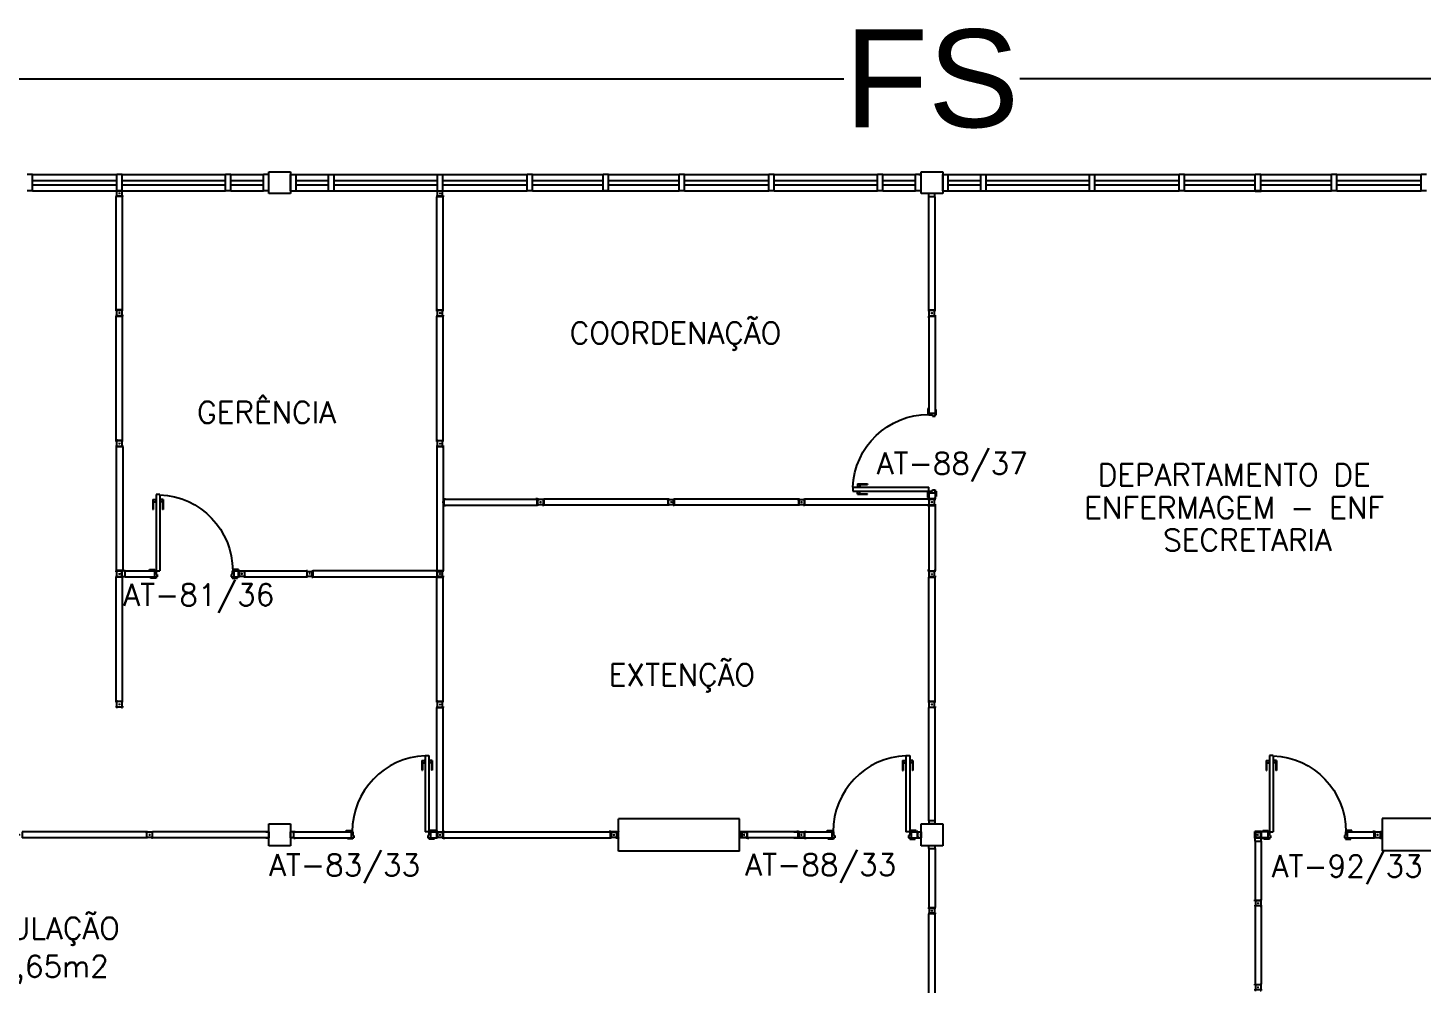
# Model space of a CAD drawing. Header units: millimetres. Extents: x 2069 to 2250, y 1124 to 1284.
# Drawn here: x 2149 to 2161.82, y 1159.61 to 1168.41 of the extents above; entities that cross this region are included whole.
import ezdxf

# ---------------------------------------------------------------- set-up
doc = ezdxf.new("R2010")
doc.units = ezdxf.units.MM
for name, color, linetype in [('ALV', 2, 'Continuous'), ('DIV', 2, 'Continuous'), ('DIV2', 2, 'Continuous'), ('DIVC', 2, 'Continuous'), ('ENDEREÇO', 2, 'Continuous'), ('JANELA', 1, 'Continuous'), ('MACANETA', 1, 'Continuous'), ('PILARES', 3, 'Continuous'), ('PORTA', 2, 'Continuous'), ('TEXTO', 2, 'Continuous'), ('ÁREA', 2, 'Continuous')]:
    doc.layers.add(name, color=color, linetype=linetype)
doc.styles.get("Standard").update_dxf_attribs({"font": 'arial.ttf'})
doc.styles.add('UNB-100', font='simplex.shx', dxfattribs={"height": 0.2})
doc.styles.add('UNB1-100', font='simplex.shx', dxfattribs={"height": 0.2})
doc.dimstyles.get("Standard").update_dxf_attribs({"dimtxt": 0.18, "dimasz": 0.18, "dimexe": 0.18, "dimexo": 0.0625, "dimgap": 0.09, "dimtad": 0, "dimtih": 1, "dimtoh": 1, "dimdec": 4, "dimzin": 0, "dimdsep": 46, "dimtxsty": 'Standard', "dimcen": 0.09, "dimadec": 0, "dimazin": 0, "dimtfac": 1, "dimtdec": 4, "dimtofl": 0, "dimtmove": 0, "dimatfit": 3, "dimfxl": 1, "dimtolj": 1, "dimtzin": 0, "dimarcsym": 0})

# ---------------------------------------------------------------- blocks, each defined once
blk = doc.blocks.new('DOOR70')
at = {"layer": 'MACANETA', "color": 1}
for p, q in [((-0.015, -0.565), (-0.01, -0.565)), ((-0.015, -0.655), (-0.015, -0.565)), ((-0.01, -0.655), (-0.01, -0.565)), ((-0.01, -0.635), (0.012, -0.635)), ((0.012, -0.663), (0.012, -0.628)), ((0.012, -0.628), (0.015, -0.628)), ((0.053, -0.628), (0.05, -0.628)), ((0.053, -0.663), (0.053, -0.628)), ((0.075, -0.635), (0.053, -0.635)), ((0.08, -0.565), (0.075, -0.565)), ((0.075, -0.655), (0.075, -0.565)), ((0.08, -0.655), (0.08, -0.565)), ((-0.015, -0.655), (0.012, -0.655)), ((0.012, -0.663), (0.015, -0.663)), ((0.053, -0.663), (0.05, -0.663)), ((0.08, -0.655), (0.053, -0.655))]:
    blk.add_line(p, q, dxfattribs=at)
at = {"layer": 'PORTA'}
for p, q in [((0.015, -0.7), (0.015, 0)), ((0.015, 0), (0.05, 0)), ((0.05, -0.7), (0.05, 0)), ((0.05, -0.7), (0.015, -0.7))]:
    blk.add_line(p, q, dxfattribs=at)
at = {"layer": 'PORTA', "color": 1}
blk.add_arc((0.02, 0), 0.7, 272.4563, 0, dxfattribs=at)
blk = doc.blocks.new('DIV12')
for p, q in [((-0.0051, 0), (0.0051, 0)), ((0, -0.0051), (0, 0.0051)), ((0.0285, 0.0285), (1.1715, 0.0285)), ((0.0285, -0.0285), (0.0285, 0.0285)), ((1.1715, -0.0285), (1.1715, 0.0285)), ((1.1949, 0), (1.2051, 0)), ((1.2, -0.0051), (1.2, 0.0051)), ((0.0285, -0.0285), (1.1715, -0.0285))]:
    blk.add_line(p, q)
blk = doc.blocks.new('MTT')
for p, q in [((-0.029, 0.018), (-0.029, 0.029)), ((-0.019, 0.029), (-0.029, 0.029)), ((-0.024, 0.018), (-0.029, 0.018)), ((-0.024, 0.018), (-0.024, -0.019)), ((-0.019, 0.024), (-0.019, 0.029)), ((-0.019, 0.024), (0.018, 0.024)), ((-0.005, 0), (0.005, 0)), ((0, -0.005), (0, 0.005)), ((0.018, 0.024), (0.018, 0.029)), ((0.018, 0.029), (0.029, 0.029)), ((0.024, 0.018), (0.029, 0.018)), ((0.024, 0.018), (0.024, -0.019)), ((0.029, 0.018), (0.029, 0.029)), ((-0.029, -0.019), (-0.024, -0.019)), ((-0.029, -0.019), (-0.029, -0.029)), ((-0.019, -0.029), (-0.029, -0.029)), ((0.018, -0.024), (-0.019, -0.024)), ((-0.019, -0.024), (-0.019, -0.029)), ((0.018, -0.024), (0.018, -0.029)), ((0.018, -0.029), (0.029, -0.029)), ((0.029, -0.019), (0.024, -0.019)), ((0.029, -0.019), (0.029, -0.029))]:
    blk.add_line(p, q)
blk = doc.blocks.new('IMTT')
for p, q in [((-0.005, 0), (0.005, 0)), ((0.029, 0.029), (0, 0.029)), ((0, -0.028), (0, 0.029)), ((0.029, -0.028), (0, -0.028))]:
    blk.add_line(p, q)
blk = doc.blocks.new('DIV6')
for p, q in [((0.0051, 0), (-0.0051, 0)), ((0, 0.0051), (0, -0.0051)), ((0.5715, 0.0285), (0.0285, 0.0285)), ((0.0285, 0.0285), (0.0285, -0.0285)), ((0.5715, 0.0285), (0.5715, -0.0285)), ((0.5949, 0), (0.6051, 0)), ((0.6, 0.0051), (0.6, -0.0051)), ((0.5715, -0.0285), (0.0285, -0.0285))]:
    blk.add_line(p, q)
blk = doc.blocks.new('DIV11')
for p, q in [((-0.0051, 0), (0.0051, 0)), ((0, -0.0051), (0, 0.0051)), ((0.0285, 0.0285), (1.0715, 0.0285)), ((0.0285, -0.0285), (0.0285, 0.0285)), ((1.0715, -0.0285), (1.0715, 0.0285)), ((1.0949, 0), (1.1051, 0)), ((1.1, -0.0051), (1.1, 0.0051)), ((0.0285, -0.0285), (1.0715, -0.0285))]:
    blk.add_line(p, q)
blk = doc.blocks.new('DIV')
for p, q in [((-0.005, 0), (0.005, 0)), ((0, -0.005), (0, 0.005)), ((0.03, 0.03), (1.17, 0.03)), ((0.03, 0.03), (0.03, -0.03)), ((1.17, 0.03), (1.17, -0.03)), ((1.205, 0), (1.195, 0)), ((1.195, 0), (1.205, 0)), ((1.2, -0.005), (1.2, 0.005)), ((0.03, -0.03), (1.17, -0.03))]:
    blk.add_line(p, q)
blk = doc.blocks.new('*D57')
at = {"layer": 'ALV', "color": 0, "lineweight": -2, "transparency": 16777216}
for p, q in [((2139.213, 1167.144), (2139.213, 1168.116)), ((2175.413, 1167.144), (2175.413, 1168.116)), ((2139.393, 1167.936), (2156.504, 1167.936)), ((2175.233, 1167.936), (2158.122, 1167.936))]:
    blk.add_line(p, q, dxfattribs=at)
at = {"layer": 'ALV', "color": 0, "transparency": 16777216}
for points in [[(2139.393, 1167.966), (2139.393, 1167.906), (2139.213, 1167.936)], [(2175.233, 1167.966), (2175.233, 1167.906), (2175.413, 1167.936)]]:
    blk.add_solid(points, dxfattribs=at)
at = {"layer": 'DEFPOINTS', "color": 0, "transparency": 16777216}
for p in [(2175.413, 1167.936), (2139.213, 1167.081), (2175.413, 1167.081)]:
    blk.add_point(p, dxfattribs=at)
at = {"layer": 'ALV', "color": 0, "transparency": 16777216, "insert": (2157.313, 1167.936), "char_height": 0.2, "attachment_point": 5}
blk.add_mtext('\\A1;{\\H4.5x;FS}', dxfattribs=at)
blk = doc.blocks.new('GCH12')
for p, q in [((0.043, 0.148), (1.157, 0.148)), ((0.043, -0.149), (0.043, 0.148)), ((1.157, -0.149), (1.157, 0.148)), ((-0.005, 0), (0.005, 0)), ((0, -0.005), (0, 0.005)), ((0.028, -0.029), (0.028, 0.028)), ((0.028, 0.028), (0.043, 0.028)), ((0.043, 0.03), (0.043, 0.028)), ((1.157, 0.03), (1.157, 0.028)), ((1.171, 0.028), (1.157, 0.028)), ((1.171, -0.029), (1.171, 0.028)), ((1.205, 0), (1.195, 0)), ((1.2, -0.005), (1.2, 0.005)), ((0.028, -0.029), (0.043, -0.029)), ((0.043, -0.029), (0.043, -0.031)), ((1.157, -0.029), (1.157, -0.031)), ((1.171, -0.029), (1.157, -0.029)), ((0.043, -0.149), (1.157, -0.149))]:
    blk.add_line(p, q)

msp = doc.modelspace()

# ---------------------------------------------------------------- linework, layer by layer
at = {"layer": 'DIV2'}
for p, q in [((2157.28275, 1165.75259), (2157.28275, 1165.73821)), ((2157.29475, 1165.75259), (2157.28275, 1165.75259)), ((2157.28275, 1165.73821), (2157.28475, 1165.73821)), ((2157.28475, 1165.75059), (2157.28475, 1164.85959)), ((2157.34175, 1165.75059), (2157.28475, 1165.75059)), ((2157.29475, 1165.75759), (2157.29475, 1165.75259)), ((2157.29475, 1165.75759), (2157.29675, 1165.75759)), ((2157.29675, 1165.75759), (2157.29675, 1165.75259)), ((2157.32975, 1165.75259), (2157.29675, 1165.75259)), ((2157.31835, 1165.78109), (2157.30815, 1165.78109)), ((2157.31325, 1165.78619), (2157.31325, 1165.77599)), ((2157.32975, 1165.75759), (2157.32975, 1165.75259)), ((2157.32975, 1165.75759), (2157.33175, 1165.75759)), ((2157.33175, 1165.75759), (2157.33175, 1165.75259)), ((2157.34375, 1165.75259), (2157.33175, 1165.75259)), ((2157.34175, 1165.75059), (2157.34175, 1164.85959)), ((2157.34175, 1165.73821), (2157.34375, 1165.73821)), ((2157.34375, 1165.75259), (2157.34375, 1165.73821)), ((2157.27475, 1164.90459), (2157.27475, 1164.85459)), ((2157.28475, 1164.90459), (2157.27475, 1164.90459)), ((2157.27475, 1164.85459), (2157.28475, 1164.85459)), ((2157.28475, 1164.85959), (2157.28475, 1164.85459)), ((2157.28475, 1164.85959), (2157.34175, 1164.85959)), ((2157.28475, 1164.85459), (2157.28475, 1164.84459)), ((2157.28475, 1164.84459), (2157.31975, 1164.84459)), ((2157.31975, 1164.84459), (2157.31975, 1164.83459)), ((2157.31975, 1164.83459), (2157.34175, 1164.83459)), ((2157.35175, 1164.89459), (2157.34175, 1164.89459)), ((2157.34175, 1164.85959), (2157.34175, 1164.84459)), ((2157.34175, 1164.84459), (2157.35175, 1164.84459)), ((2157.34175, 1164.83459), (2157.34175, 1164.84459)), ((2157.35175, 1164.84459), (2157.35175, 1164.89459)), ((2152.81819, 1164.06059), (2152.82319, 1164.06059)), ((2152.81819, 1164.06059), (2152.81819, 1164.05859)), ((2152.81819, 1164.05859), (2152.82319, 1164.05859)), ((2152.81825, 1164.03699), (2152.81825, 1164.04719)), ((2152.82319, 1164.07259), (2152.83757, 1164.07259)), ((2152.82319, 1164.06059), (2152.82319, 1164.07259)), ((2152.82319, 1164.02559), (2152.82319, 1164.05859)), ((2152.82519, 1164.01359), (2152.82519, 1164.07059)), ((2152.82519, 1164.07059), (2153.68275, 1164.07059)), ((2152.83757, 1164.07259), (2152.83757, 1164.07059)), ((2153.67037, 1164.07259), (2153.67037, 1164.07059)), ((2153.68475, 1164.07259), (2153.67037, 1164.07259)), ((2153.68275, 1164.01359), (2153.68275, 1164.07059)), ((2153.68475, 1164.06059), (2153.68475, 1164.07259)), ((2153.68975, 1164.06059), (2153.68475, 1164.06059)), ((2153.68975, 1164.05859), (2153.68475, 1164.05859)), ((2153.68475, 1164.02559), (2153.68475, 1164.05859)), ((2153.68975, 1164.06059), (2153.68975, 1164.05859)), ((2153.71325, 1164.03699), (2153.71325, 1164.04719)), ((2157.27475, 1164.13459), (2157.28475, 1164.13459)), ((2157.27475, 1164.08459), (2157.27475, 1164.13459)), ((2157.28475, 1164.08459), (2157.27475, 1164.08459)), ((2157.28275, 1164.08497), (2157.28475, 1164.08497)), ((2157.28275, 1164.07059), (2157.28275, 1164.08497)), ((2157.29475, 1164.07059), (2157.28275, 1164.07059)), ((2157.28475, 1164.14459), (2157.31975, 1164.14459)), ((2157.28475, 1164.13459), (2157.28475, 1164.14459)), ((2157.28475, 1164.12959), (2157.28475, 1164.13459)), ((2157.28475, 1164.12959), (2157.28475, 1164.07259)), ((2157.28475, 1164.12959), (2157.34175, 1164.12959)), ((2157.34175, 1164.07259), (2157.28475, 1164.07259)), ((2157.29475, 1164.06559), (2157.29475, 1164.07059)), ((2157.29475, 1164.06559), (2157.29675, 1164.06559)), ((2157.29675, 1164.06559), (2157.29675, 1164.07059)), ((2157.32975, 1164.07059), (2157.29675, 1164.07059)), ((2157.31325, 1164.03717), (2157.31325, 1164.04737)), ((2157.31325, 1164.04719), (2157.31325, 1164.03699)), ((2157.31975, 1164.15459), (2157.34175, 1164.15459)), ((2157.31975, 1164.14459), (2157.31975, 1164.15459)), ((2157.32975, 1164.06559), (2157.32975, 1164.07059)), ((2157.32975, 1164.06559), (2157.33175, 1164.06559)), ((2157.33175, 1164.06559), (2157.33175, 1164.07059)), ((2157.34375, 1164.07059), (2157.33175, 1164.07059)), ((2157.34175, 1164.15459), (2157.34175, 1164.14459)), ((2157.34175, 1164.12959), (2157.34175, 1164.14459)), ((2157.34175, 1164.14459), (2157.35175, 1164.14459)), ((2157.34175, 1164.12959), (2157.34175, 1164.07259)), ((2157.35175, 1164.09459), (2157.34175, 1164.09459)), ((2157.34175, 1164.08497), (2157.34375, 1164.08497)), ((2157.34375, 1164.07059), (2157.34375, 1164.08497)), ((2157.35175, 1164.14459), (2157.35175, 1164.09459)), ((2152.81315, 1164.04209), (2152.82335, 1164.04209)), ((2152.81819, 1164.02559), (2152.82319, 1164.02559)), ((2152.81819, 1164.02559), (2152.81819, 1164.02359)), ((2152.81819, 1164.02359), (2152.82319, 1164.02359)), ((2152.82319, 1164.01159), (2152.82319, 1164.02359)), ((2152.82319, 1164.01159), (2152.83757, 1164.01159)), ((2152.82519, 1164.01359), (2153.68275, 1164.01359)), ((2152.83757, 1164.01359), (2152.83757, 1164.01159)), ((2153.67037, 1164.01359), (2153.67037, 1164.01159)), ((2153.68475, 1164.01159), (2153.67037, 1164.01159)), ((2153.68975, 1164.02559), (2153.68475, 1164.02559)), ((2153.68975, 1164.02359), (2153.68475, 1164.02359)), ((2153.68475, 1164.01159), (2153.68475, 1164.02359)), ((2153.68975, 1164.02559), (2153.68975, 1164.02359)), ((2153.70815, 1164.04209), (2153.71835, 1164.04209)), ((2157.28275, 1164.01377), (2157.28275, 1163.99939)), ((2157.28275, 1164.01377), (2157.29475, 1164.01377)), ((2157.28475, 1163.99939), (2157.28275, 1163.99939)), ((2157.28475, 1164.01177), (2157.28475, 1163.41177)), ((2157.28475, 1164.01177), (2157.34175, 1164.01177)), ((2157.29475, 1164.01877), (2157.29475, 1164.01377)), ((2157.29675, 1164.01877), (2157.29475, 1164.01877)), ((2157.29675, 1164.01877), (2157.29675, 1164.01377)), ((2157.29675, 1164.01377), (2157.32975, 1164.01377)), ((2157.30815, 1164.04227), (2157.31835, 1164.04227)), ((2157.31835, 1164.04209), (2157.30815, 1164.04209)), ((2157.32975, 1164.01877), (2157.32975, 1164.01377)), ((2157.33175, 1164.01877), (2157.32975, 1164.01877)), ((2157.33175, 1164.01877), (2157.33175, 1164.01377)), ((2157.33175, 1164.01377), (2157.34375, 1164.01377)), ((2157.34175, 1164.01177), (2157.34175, 1163.41177)), ((2157.34375, 1163.99939), (2157.34175, 1163.99939)), ((2157.34375, 1164.01377), (2157.34375, 1163.99939)), ((2149.89232, 1163.41127), (2150.16032, 1163.41127)), ((2149.89232, 1163.35427), (2149.89232, 1163.41127)), ((2150.11532, 1163.42127), (2150.16532, 1163.42127)), ((2150.11532, 1163.41127), (2150.11532, 1163.42127)), ((2150.16032, 1163.41127), (2150.16532, 1163.41127)), ((2150.16032, 1163.41127), (2150.16032, 1163.35427)), ((2150.16532, 1163.42127), (2150.16532, 1163.41127)), ((2150.16532, 1163.41127), (2150.17532, 1163.41127)), ((2150.17532, 1163.41127), (2150.17532, 1163.37627)), ((2150.87532, 1163.41127), (2150.87532, 1163.37627)), ((2150.88532, 1163.41127), (2150.87532, 1163.41127)), ((2150.88532, 1163.42127), (2150.88532, 1163.41127)), ((2150.93532, 1163.42127), (2150.88532, 1163.42127)), ((2150.89032, 1163.41127), (2150.88532, 1163.41127)), ((2150.89032, 1163.41127), (2150.93532, 1163.41127)), ((2150.89032, 1163.41127), (2150.89032, 1163.35427)), ((2150.93532, 1163.41127), (2150.93532, 1163.42127)), ((2150.93532, 1163.35427), (2150.93532, 1163.41127)), ((2150.99232, 1163.41127), (2151.55975, 1163.41127)), ((2157.28475, 1163.42415), (2157.28275, 1163.42415)), ((2157.28275, 1163.40977), (2157.28275, 1163.42415)), ((2157.28275, 1163.40977), (2157.29475, 1163.40977)), ((2157.28475, 1163.41177), (2157.34175, 1163.41177)), ((2157.29475, 1163.40477), (2157.29475, 1163.40977)), ((2157.29675, 1163.40477), (2157.29475, 1163.40477)), ((2157.29675, 1163.40977), (2157.32975, 1163.40977)), ((2157.29675, 1163.40477), (2157.29675, 1163.40977)), ((2157.32975, 1163.40477), (2157.32975, 1163.40977)), ((2157.33175, 1163.40477), (2157.32975, 1163.40477)), ((2157.33175, 1163.40977), (2157.34375, 1163.40977)), ((2157.33175, 1163.40477), (2157.33175, 1163.40977)), ((2157.34375, 1163.42415), (2157.34175, 1163.42415)), ((2157.34375, 1163.40977), (2157.34375, 1163.42415)), ((2149.83832, 1163.38787), (2149.83832, 1163.37767)), ((2149.85872, 1163.38277), (2149.86892, 1163.38277)), ((2149.86382, 1163.37767), (2149.86382, 1163.38787)), ((2149.89232, 1163.35427), (2150.16032, 1163.35427)), ((2150.12532, 1163.34427), (2150.12532, 1163.35427)), ((2150.17532, 1163.34427), (2150.12532, 1163.34427)), ((2150.16032, 1163.35427), (2150.17532, 1163.35427)), ((2150.17532, 1163.37627), (2150.18532, 1163.37627)), ((2150.17532, 1163.35427), (2150.17532, 1163.34427)), ((2150.18532, 1163.35427), (2150.17532, 1163.35427)), ((2150.18532, 1163.37627), (2150.18532, 1163.35427)), ((2150.86532, 1163.37627), (2150.86532, 1163.35427)), ((2150.87532, 1163.37627), (2150.86532, 1163.37627)), ((2150.86532, 1163.35427), (2150.87532, 1163.35427)), ((2150.89032, 1163.35427), (2150.87532, 1163.35427)), ((2150.87532, 1163.35427), (2150.87532, 1163.34427)), ((2150.87532, 1163.34427), (2150.92532, 1163.34427)), ((2150.89032, 1163.35427), (2150.93532, 1163.35427)), ((2150.92532, 1163.34427), (2150.92532, 1163.35427)), ((2150.95872, 1163.38277), (2150.96892, 1163.38277)), ((2150.96892, 1163.38277), (2150.95872, 1163.38277)), ((2150.96382, 1163.37767), (2150.96382, 1163.38787)), ((2150.96382, 1163.38787), (2150.96382, 1163.37767)), ((2151.55975, 1163.35301), (2150.98232, 1163.35301)), ((2152.78825, 1163.38661), (2152.78825, 1163.37641)), ((2157.30815, 1163.38127), (2157.31835, 1163.38127)), ((2157.31325, 1163.38637), (2157.31325, 1163.37617)), ((2151.21325, 1161.00977), (2150.14375, 1161.00977)), ((2151.20815, 1160.98127), (2151.21835, 1160.98127)), ((2151.21325, 1160.97617), (2151.21325, 1160.98637)), ((2151.40815, 1160.98151), (2151.41835, 1160.98151)), ((2151.41325, 1160.97641), (2151.41325, 1160.98661)), ((2151.43675, 1161.00001), (2151.44175, 1161.00001)), ((2151.43675, 1161.00001), (2151.43675, 1160.99801)), ((2151.43675, 1160.99801), (2151.44175, 1160.99801)), ((2151.43675, 1160.96501), (2151.44175, 1160.96501)), ((2151.43675, 1160.96501), (2151.43675, 1160.96301)), ((2151.44175, 1161.01201), (2151.45613, 1161.01201)), ((2151.44175, 1161.00001), (2151.44175, 1161.01201)), ((2151.44175, 1160.96501), (2151.44175, 1160.99801)), ((2151.44375, 1160.95301), (2151.44375, 1161.01001)), ((2151.44375, 1161.01001), (2151.97075, 1161.01001)), ((2151.45613, 1161.01201), (2151.45613, 1161.01001)), ((2151.92575, 1161.02001), (2151.97575, 1161.02001)), ((2151.92575, 1161.01001), (2151.92575, 1161.02001)), ((2151.97075, 1161.01001), (2151.97575, 1161.01001)), ((2151.97075, 1161.01001), (2151.97075, 1160.95301)), ((2151.97575, 1161.02001), (2151.97575, 1161.01001)), ((2151.97575, 1161.01001), (2151.98575, 1161.01001)), ((2151.98575, 1161.01001), (2151.98575, 1160.97501)), ((2151.98575, 1160.97501), (2151.99575, 1160.97501)), ((2151.99575, 1160.97501), (2151.99575, 1160.95301)), ((2152.67575, 1160.97501), (2152.67575, 1160.95301)), ((2152.68575, 1160.97501), (2152.67575, 1160.97501)), ((2152.68575, 1161.01001), (2152.68575, 1160.97501)), ((2152.69575, 1161.01001), (2152.68575, 1161.01001)), ((2152.69575, 1161.02001), (2152.69575, 1161.01001)), ((2152.74575, 1161.02001), (2152.69575, 1161.02001)), ((2152.70075, 1161.01001), (2152.69575, 1161.01001)), ((2152.70075, 1161.01001), (2152.75775, 1161.01001)), ((2152.70075, 1161.01001), (2152.70075, 1160.95301)), ((2152.74537, 1161.01201), (2152.74537, 1161.01001)), ((2152.75975, 1161.01201), (2152.74537, 1161.01201)), ((2152.74575, 1161.01001), (2152.74575, 1161.02001)), ((2152.75775, 1160.95301), (2152.75775, 1161.01001)), ((2152.75975, 1161.00001), (2152.75975, 1161.01201)), ((2152.76475, 1161.00001), (2152.75975, 1161.00001)), ((2152.76475, 1160.99801), (2152.75975, 1160.99801)), ((2152.75975, 1160.96501), (2152.75975, 1160.99801)), ((2152.76475, 1160.96501), (2152.75975, 1160.96501)), ((2152.76475, 1161.00001), (2152.76475, 1160.99801)), ((2152.76475, 1160.96501), (2152.76475, 1160.96301)), ((2152.78315, 1160.98277), (2152.79335, 1160.98277)), ((2152.78315, 1160.98127), (2152.79335, 1160.98127)), ((2152.78825, 1160.97767), (2152.78825, 1160.98787)), ((2152.78825, 1160.97617), (2152.78825, 1160.98637)), ((2152.81175, 1160.99977), (2152.81675, 1160.99977)), ((2152.81175, 1160.99977), (2152.81175, 1160.99777)), ((2152.81175, 1160.99777), (2152.81675, 1160.99777)), ((2152.81175, 1160.96477), (2152.81675, 1160.96477)), ((2152.81175, 1160.96477), (2152.81175, 1160.96277)), ((2152.81675, 1161.01177), (2152.83113, 1161.01177)), ((2152.81675, 1160.99977), (2152.81675, 1161.01177)), ((2152.81675, 1160.96477), (2152.81675, 1160.99777)), ((2152.81875, 1160.95277), (2152.81875, 1161.00977)), ((2152.81875, 1161.00977), (2153.49575, 1161.00977)), ((2152.83113, 1161.01177), (2152.83113, 1161.00977)), ((2153.49575, 1161.00977), (2154.35675, 1161.00977)), ((2154.34437, 1161.01177), (2154.34437, 1161.00977)), ((2154.35875, 1161.01177), (2154.34437, 1161.01177)), ((2154.35675, 1161.00977), (2154.36875, 1161.00977)), ((2154.35675, 1160.95277), (2154.35675, 1161.00977)), ((2154.35875, 1161.01177), (2154.41575, 1161.01177)), ((2154.35875, 1160.99977), (2154.35875, 1161.01177)), ((2154.36375, 1160.99977), (2154.35875, 1160.99977)), ((2154.36375, 1160.99777), (2154.35875, 1160.99777)), ((2154.35875, 1160.96477), (2154.35875, 1160.99777)), ((2154.36375, 1160.96477), (2154.35875, 1160.96477)), ((2154.36375, 1160.99977), (2154.36375, 1160.99777)), ((2154.36375, 1160.96477), (2154.36375, 1160.96277)), ((2154.36875, 1161.00477), (2154.36875, 1161.00977)), ((2154.37075, 1161.00477), (2154.36875, 1161.00477)), ((2154.37075, 1161.00977), (2154.40375, 1161.00977)), ((2154.37075, 1161.00477), (2154.37075, 1161.00977)), ((2154.38215, 1160.98127), (2154.39235, 1160.98127)), ((2154.38215, 1160.98127), (2154.39235, 1160.98127)), ((2154.38725, 1160.98637), (2154.38725, 1160.97617)), ((2154.38725, 1160.97617), (2154.38725, 1160.98637)), ((2154.40375, 1161.00477), (2154.40375, 1161.00977)), ((2154.40575, 1161.00477), (2154.40375, 1161.00477)), ((2154.40575, 1161.00977), (2154.41775, 1161.00977)), ((2154.40575, 1161.00477), (2154.40575, 1161.00977)), ((2156.08275, 1161.00977), (2155.55875, 1161.00977)), ((2155.59235, 1160.98127), (2155.58215, 1160.98127)), ((2155.58725, 1160.97617), (2155.58725, 1160.98637)), ((2155.61075, 1160.99977), (2155.61575, 1160.99977)), ((2155.61075, 1160.99977), (2155.61075, 1160.99777)), ((2155.61075, 1160.99777), (2155.61575, 1160.99777)), ((2155.61075, 1160.96477), (2155.61575, 1160.96477)), ((2155.61075, 1160.96477), (2155.61075, 1160.96277)), ((2155.61575, 1161.01177), (2155.63013, 1161.01177)), ((2155.61575, 1160.99977), (2155.61575, 1161.01177)), ((2155.61575, 1160.96477), (2155.61575, 1160.99777)), ((2155.61775, 1160.95277), (2155.61775, 1161.00977)), ((2155.63013, 1161.01177), (2155.63013, 1161.00977)), ((2156.04175, 1161.00977), (2156.39375, 1161.00977)), ((2156.07037, 1161.01177), (2156.07037, 1161.00977)), ((2156.08475, 1161.01177), (2156.07037, 1161.01177)), ((2156.08275, 1160.95277), (2156.08275, 1161.00977)), ((2156.08475, 1160.99977), (2156.08475, 1161.01177)), ((2156.08975, 1160.99977), (2156.08475, 1160.99977)), ((2156.08975, 1160.99777), (2156.08475, 1160.99777)), ((2156.08475, 1160.96477), (2156.08475, 1160.99777)), ((2156.08975, 1160.96477), (2156.08475, 1160.96477)), ((2156.08975, 1160.99977), (2156.08975, 1160.99777)), ((2156.08975, 1160.96477), (2156.08975, 1160.96277)), ((2156.11835, 1160.98127), (2156.10815, 1160.98127)), ((2156.10815, 1160.98127), (2156.11835, 1160.98127)), ((2156.11325, 1160.97617), (2156.11325, 1160.98637)), ((2156.11325, 1160.97617), (2156.11325, 1160.98637)), ((2156.13675, 1160.99977), (2156.14175, 1160.99977)), ((2156.13675, 1160.99977), (2156.13675, 1160.99777)), ((2156.13675, 1160.99777), (2156.14175, 1160.99777)), ((2156.13675, 1160.96477), (2156.14175, 1160.96477)), ((2156.13675, 1160.96477), (2156.13675, 1160.96277)), ((2156.14175, 1161.01177), (2156.15613, 1161.01177)), ((2156.14175, 1160.99977), (2156.14175, 1161.01177)), ((2156.14175, 1160.96477), (2156.14175, 1160.99777)), ((2156.14375, 1160.95277), (2156.14375, 1161.00977)), ((2156.15613, 1161.01177), (2156.15613, 1161.00977)), ((2156.34875, 1161.00977), (2156.34875, 1161.01977)), ((2156.34875, 1161.01977), (2156.39875, 1161.01977)), ((2156.39375, 1161.00977), (2156.39875, 1161.00977)), ((2156.39375, 1161.00977), (2156.39375, 1160.95277)), ((2156.39875, 1161.01977), (2156.39875, 1161.00977)), ((2156.39875, 1161.00977), (2156.40875, 1161.00977)), ((2156.40875, 1161.00977), (2156.40875, 1160.97477)), ((2156.40875, 1160.97477), (2156.41875, 1160.97477)), ((2156.41875, 1160.97477), (2156.41875, 1160.95277)), ((2157.09875, 1160.97477), (2157.09875, 1160.95277)), ((2157.10875, 1160.97477), (2157.09875, 1160.97477)), ((2157.10875, 1161.00977), (2157.10875, 1160.97477)), ((2157.11875, 1161.00977), (2157.10875, 1161.00977)), ((2157.11875, 1161.01977), (2157.11875, 1161.00977)), ((2157.16875, 1161.01977), (2157.11875, 1161.01977)), ((2157.12375, 1161.00977), (2157.11875, 1161.00977)), ((2157.12375, 1161.00977), (2157.18075, 1161.00977)), ((2157.12375, 1161.00977), (2157.12375, 1160.95277)), ((2157.16837, 1161.01177), (2157.16837, 1161.00977)), ((2157.18275, 1161.01177), (2157.16837, 1161.01177)), ((2157.16875, 1161.00977), (2157.16875, 1161.01977)), ((2157.18075, 1160.95277), (2157.18075, 1161.00977)), ((2157.18275, 1160.99977), (2157.18275, 1161.01177)), ((2157.18775, 1160.99977), (2157.18275, 1160.99977)), ((2157.18775, 1160.99777), (2157.18275, 1160.99777)), ((2157.18275, 1160.96477), (2157.18275, 1160.99777)), ((2157.18775, 1160.96477), (2157.18275, 1160.96477)), ((2157.18775, 1160.99977), (2157.18775, 1160.99777)), ((2157.18775, 1160.96477), (2157.18775, 1160.96277)), ((2157.20615, 1160.98127), (2157.21635, 1160.98127)), ((2157.21125, 1160.97617), (2157.21125, 1160.98637)), ((2160.28275, 1160.95277), (2160.28275, 1161.00977)), ((2160.29475, 1161.00977), (2160.28275, 1161.00977)), ((2160.28475, 1160.96477), (2160.28475, 1161.01177)), ((2160.34175, 1161.01177), (2160.28475, 1161.01177)), ((2160.28975, 1160.96477), (2160.28475, 1160.96477)), ((2160.28975, 1160.96477), (2160.28975, 1160.96277)), ((2160.29475, 1161.00477), (2160.29475, 1161.00977)), ((2160.29475, 1161.00477), (2160.29675, 1161.00477)), ((2160.29675, 1161.00477), (2160.29675, 1161.00977)), ((2160.32975, 1161.00977), (2160.29675, 1161.00977)), ((2160.31835, 1160.98127), (2160.30815, 1160.98127)), ((2160.30815, 1160.98127), (2160.31835, 1160.98127)), ((2160.31325, 1160.97617), (2160.31325, 1160.98637)), ((2160.31325, 1160.97617), (2160.31325, 1160.98637)), ((2160.32975, 1161.00477), (2160.32975, 1161.00977)), ((2160.32975, 1161.00477), (2160.33175, 1161.00477)), ((2160.33175, 1161.00477), (2160.33175, 1161.00977)), ((2160.34375, 1161.00977), (2160.33175, 1161.00977)), ((2160.33675, 1160.99977), (2160.33675, 1160.99777)), ((2160.33675, 1160.99977), (2160.34175, 1160.99977)), ((2160.33675, 1160.99777), (2160.34175, 1160.99777)), ((2160.33675, 1160.96477), (2160.33675, 1160.96277)), ((2160.33675, 1160.96477), (2160.34175, 1160.96477)), ((2160.33875, 1160.99977), (2160.34375, 1160.99977)), ((2160.33875, 1160.99977), (2160.33875, 1160.99777)), ((2160.33875, 1160.99777), (2160.34375, 1160.99777)), ((2160.33875, 1160.96477), (2160.34375, 1160.96477)), ((2160.33875, 1160.96477), (2160.33875, 1160.96277)), ((2160.34175, 1160.99977), (2160.34175, 1161.01177)), ((2160.34175, 1161.01177), (2160.35613, 1161.01177)), ((2160.34175, 1160.96477), (2160.34175, 1160.99777)), ((2160.34375, 1161.01177), (2160.35813, 1161.01177)), ((2160.34375, 1160.99977), (2160.34375, 1161.01177)), ((2160.34375, 1160.95277), (2160.34375, 1161.00977)), ((2160.34375, 1160.96477), (2160.34375, 1160.99777)), ((2160.40275, 1161.00977), (2160.34575, 1161.00977)), ((2160.34575, 1160.95277), (2160.34575, 1161.00977)), ((2160.35613, 1161.01177), (2160.35613, 1161.00977)), ((2160.35775, 1161.01977), (2160.40775, 1161.01977)), ((2160.35775, 1161.00977), (2160.35775, 1161.01977)), ((2160.35813, 1161.01177), (2160.35813, 1161.00977)), ((2160.40275, 1161.00977), (2160.40775, 1161.00977)), ((2160.40275, 1161.00977), (2160.40275, 1160.95277)), ((2160.40775, 1161.01977), (2160.40775, 1161.00977)), ((2160.40775, 1161.00977), (2160.41775, 1161.00977)), ((2160.41775, 1161.00977), (2160.41775, 1160.97477)), ((2160.41775, 1160.97477), (2160.42775, 1160.97477)), ((2160.42775, 1160.97477), (2160.42775, 1160.95277)), ((2161.10775, 1160.97477), (2161.10775, 1160.95277)), ((2161.11775, 1160.97477), (2161.10775, 1160.97477)), ((2161.11775, 1161.00977), (2161.11775, 1160.97477)), ((2161.12775, 1161.00977), (2161.11775, 1161.00977)), ((2161.12775, 1161.01977), (2161.12775, 1161.00977)), ((2161.17775, 1161.01977), (2161.12775, 1161.01977)), ((2161.13275, 1161.00977), (2161.12775, 1161.00977)), ((2161.13275, 1161.00977), (2161.13275, 1160.95277)), ((2161.13275, 1161.00977), (2161.38275, 1161.00977)), ((2161.17775, 1161.00977), (2161.17775, 1161.01977)), ((2161.38475, 1161.01177), (2161.37037, 1161.01177)), ((2161.37037, 1161.01177), (2161.37037, 1161.00977)), ((2161.38275, 1160.95277), (2161.38275, 1161.00977)), ((2161.38475, 1160.99977), (2161.38475, 1161.01177)), ((2161.38975, 1160.99977), (2161.38475, 1160.99977)), ((2161.38475, 1160.96477), (2161.38475, 1160.99777)), ((2161.38975, 1160.99777), (2161.38475, 1160.99777)), ((2161.38975, 1160.96477), (2161.38475, 1160.96477)), ((2161.38975, 1160.99977), (2161.38975, 1160.99777)), ((2161.38975, 1160.96477), (2161.38975, 1160.96277)), ((2161.40815, 1160.98127), (2161.41835, 1160.98127)), ((2161.40815, 1160.98127), (2161.41835, 1160.98127)), ((2161.40815, 1160.98127), (2161.41835, 1160.98127)), ((2161.41325, 1160.97617), (2161.41325, 1160.98637)), ((2161.41325, 1160.97617), (2161.41325, 1160.98637)), ((2161.41325, 1160.97617), (2161.41325, 1160.98637)), ((2161.43675, 1160.99977), (2161.44175, 1160.99977)), ((2161.43675, 1160.99977), (2161.43675, 1160.99777)), ((2161.43675, 1160.99777), (2161.44175, 1160.99777)), ((2161.43675, 1160.96477), (2161.44175, 1160.96477)), ((2161.43675, 1160.96477), (2161.43675, 1160.96277)), ((2161.44175, 1161.01177), (2161.45613, 1161.01177)), ((2161.44175, 1160.99977), (2161.44175, 1161.01177)), ((2161.44175, 1160.96477), (2161.44175, 1160.99777)), ((2161.44375, 1160.95277), (2161.44375, 1161.00977)), ((2161.45613, 1161.01177), (2161.45613, 1161.00977)), ((2151.21325, 1160.95277), (2150.14375, 1160.95277)), ((2151.43675, 1160.96301), (2151.44175, 1160.96301)), ((2151.44175, 1160.95101), (2151.44175, 1160.96301)), ((2151.44175, 1160.95101), (2151.45613, 1160.95101)), ((2151.44375, 1160.95301), (2151.97075, 1160.95301)), ((2151.45613, 1160.95301), (2151.45613, 1160.95101)), ((2151.93575, 1160.94301), (2151.93575, 1160.95301)), ((2151.98575, 1160.94301), (2151.93575, 1160.94301)), ((2151.97075, 1160.95301), (2151.98575, 1160.95301)), ((2151.98575, 1160.95301), (2151.98575, 1160.94301)), ((2151.99575, 1160.95301), (2151.98575, 1160.95301)), ((2152.67575, 1160.95301), (2152.68575, 1160.95301)), ((2152.70075, 1160.95301), (2152.68575, 1160.95301)), ((2152.68575, 1160.95301), (2152.68575, 1160.94301)), ((2152.68575, 1160.94301), (2152.73575, 1160.94301)), ((2152.70075, 1160.95301), (2152.75775, 1160.95301)), ((2152.73575, 1160.94301), (2152.73575, 1160.95301)), ((2152.74537, 1160.95301), (2152.74537, 1160.95101)), ((2152.75975, 1160.95101), (2152.74537, 1160.95101)), ((2152.76475, 1160.96301), (2152.75975, 1160.96301)), ((2152.75975, 1160.95101), (2152.75975, 1160.96301)), ((2152.81175, 1160.96277), (2152.81675, 1160.96277)), ((2152.81675, 1160.95077), (2152.81675, 1160.96277)), ((2152.81675, 1160.95077), (2152.83113, 1160.95077)), ((2152.81875, 1160.95277), (2153.49575, 1160.95277)), ((2152.83113, 1160.95277), (2152.83113, 1160.95077)), ((2153.49575, 1160.95277), (2154.35675, 1160.95277)), ((2154.34437, 1160.95277), (2154.34437, 1160.95077)), ((2154.35875, 1160.95077), (2154.34437, 1160.95077)), ((2154.36375, 1160.96277), (2154.35875, 1160.96277)), ((2154.35875, 1160.95077), (2154.35875, 1160.96277)), ((2156.08275, 1160.95277), (2155.55875, 1160.95277)), ((2155.61075, 1160.96277), (2155.61575, 1160.96277)), ((2155.61575, 1160.95077), (2155.61575, 1160.96277)), ((2155.61575, 1160.95077), (2155.63013, 1160.95077)), ((2155.63013, 1160.95277), (2155.63013, 1160.95077)), ((2156.04175, 1160.95277), (2156.39375, 1160.95277)), ((2156.07037, 1160.95277), (2156.07037, 1160.95077)), ((2156.08475, 1160.95077), (2156.07037, 1160.95077)), ((2156.08975, 1160.96277), (2156.08475, 1160.96277)), ((2156.08475, 1160.95077), (2156.08475, 1160.96277)), ((2156.13675, 1160.96277), (2156.14175, 1160.96277)), ((2156.14175, 1160.95077), (2156.14175, 1160.96277)), ((2156.14175, 1160.95077), (2156.15613, 1160.95077)), ((2156.15613, 1160.95277), (2156.15613, 1160.95077)), ((2156.35875, 1160.94277), (2156.35875, 1160.95277)), ((2156.40875, 1160.94277), (2156.35875, 1160.94277)), ((2156.39375, 1160.95277), (2156.40875, 1160.95277)), ((2156.40875, 1160.95277), (2156.40875, 1160.94277)), ((2156.41875, 1160.95277), (2156.40875, 1160.95277)), ((2157.09875, 1160.95277), (2157.10875, 1160.95277)), ((2157.12375, 1160.95277), (2157.10875, 1160.95277)), ((2157.10875, 1160.95277), (2157.10875, 1160.94277)), ((2157.10875, 1160.94277), (2157.15875, 1160.94277)), ((2157.12375, 1160.95277), (2157.18075, 1160.95277)), ((2157.15875, 1160.94277), (2157.15875, 1160.95277)), ((2157.16837, 1160.95277), (2157.16837, 1160.95077)), ((2157.18275, 1160.95077), (2157.16837, 1160.95077)), ((2157.18775, 1160.96277), (2157.18275, 1160.96277)), ((2157.18275, 1160.95077), (2157.18275, 1160.96277)), ((2160.28975, 1160.96277), (2160.28475, 1160.96277)), ((2160.28475, 1160.95077), (2160.28475, 1160.96277)), ((2160.29475, 1160.95277), (2160.33175, 1160.95277)), ((2160.33675, 1160.96277), (2160.34175, 1160.96277)), ((2160.33875, 1160.96277), (2160.34375, 1160.96277)), ((2160.34175, 1160.95077), (2160.34175, 1160.96277)), ((2160.34175, 1160.95077), (2160.35613, 1160.95077)), ((2160.34375, 1160.95077), (2160.34375, 1160.96277)), ((2160.34375, 1160.95077), (2160.35813, 1160.95077)), ((2160.40275, 1160.95277), (2160.34575, 1160.95277)), ((2160.35613, 1160.95277), (2160.35613, 1160.95077)), ((2160.35813, 1160.95277), (2160.35813, 1160.95077)), ((2160.36775, 1160.94277), (2160.36775, 1160.95277)), ((2160.41775, 1160.94277), (2160.36775, 1160.94277)), ((2160.40275, 1160.95277), (2160.41775, 1160.95277)), ((2160.41775, 1160.95277), (2160.41775, 1160.94277)), ((2160.42775, 1160.95277), (2160.41775, 1160.95277)), ((2161.10775, 1160.95277), (2161.11775, 1160.95277)), ((2161.13275, 1160.95277), (2161.11775, 1160.95277)), ((2161.11775, 1160.95277), (2161.11775, 1160.94277)), ((2161.11775, 1160.94277), (2161.16775, 1160.94277)), ((2161.13275, 1160.95277), (2161.38275, 1160.95277)), ((2161.16775, 1160.94277), (2161.16775, 1160.95277)), ((2161.37037, 1160.95277), (2161.37037, 1160.95077)), ((2161.38475, 1160.95077), (2161.37037, 1160.95077)), ((2161.38475, 1160.95077), (2161.38475, 1160.96277)), ((2161.38975, 1160.96277), (2161.38475, 1160.96277)), ((2161.43675, 1160.96277), (2161.44175, 1160.96277)), ((2161.44175, 1160.95077), (2161.44175, 1160.96277)), ((2161.44175, 1160.95077), (2161.45613, 1160.95077)), ((2161.45613, 1160.95277), (2161.45613, 1160.95077)), ((2160.28575, 1160.32427), (2160.28575, 1159.60777)), ((2160.34275, 1160.32427), (2160.34275, 1159.60777))]:
    msp.add_line(p, q, dxfattribs=at)
at = {"layer": 'JANELA', "color": 3}
for p, q in [((2149.03825, 1167.05627), (2148.98825, 1167.05627)), ((2149.03825, 1166.90627), (2149.03825, 1167.05627)), ((2149.86325, 1167.05627), (2149.81325, 1167.05627)), ((2149.81325, 1166.90627), (2149.81325, 1167.05627)), ((2149.86325, 1166.90627), (2149.86325, 1167.05627)), ((2150.81325, 1166.90627), (2150.81325, 1167.05627)), ((2150.86325, 1167.05627), (2150.81325, 1167.05627)), ((2150.86325, 1166.90627), (2150.86325, 1167.05627)), ((2151.21325, 1167.05627), (2151.16325, 1167.05627)), ((2151.16325, 1166.90627), (2151.16325, 1167.05627)), ((2151.41325, 1166.90627), (2151.41325, 1167.05627)), ((2151.41325, 1167.05627), (2151.46325, 1167.05627)), ((2151.46325, 1166.90627), (2151.46325, 1167.05627)), ((2151.76325, 1166.90627), (2151.76325, 1167.05627)), ((2151.76325, 1167.05627), (2151.81325, 1167.05627)), ((2151.81325, 1166.90627), (2151.81325, 1167.05627)), ((2152.76325, 1167.05627), (2152.81325, 1167.05627)), ((2152.76325, 1166.90627), (2152.76325, 1167.05627)), ((2152.81325, 1166.90627), (2152.81325, 1167.05627)), ((2153.58825, 1166.90627), (2153.58825, 1167.05627)), ((2153.63825, 1167.05627), (2153.58825, 1167.05627)), ((2153.63825, 1166.90627), (2153.63825, 1167.05627)), ((2154.33825, 1167.05627), (2154.28825, 1167.05627)), ((2154.28825, 1166.90627), (2154.28825, 1167.05627)), ((2154.33825, 1166.90627), (2154.33825, 1167.05627)), ((2154.98825, 1166.90627), (2154.98825, 1167.05627)), ((2155.03825, 1167.05627), (2154.98825, 1167.05627)), ((2155.03825, 1166.90627), (2155.03825, 1167.05627)), ((2155.81325, 1166.90627), (2155.81325, 1167.05627)), ((2155.86325, 1167.05627), (2155.81325, 1167.05627)), ((2155.86325, 1166.90627), (2155.86325, 1167.05627)), ((2156.86325, 1167.05627), (2156.81325, 1167.05627)), ((2156.81325, 1166.90627), (2156.81325, 1167.05627)), ((2156.86325, 1166.90627), (2156.86325, 1167.05627)), ((2157.21325, 1167.05627), (2157.16325, 1167.05627)), ((2157.16325, 1166.90627), (2157.16325, 1167.05627)), ((2157.19325, 1167.05627), (2157.21325, 1167.05627)), ((2157.21325, 1166.90627), (2157.21325, 1167.05627)), ((2157.21325, 1166.90627), (2157.21325, 1167.05627)), ((2157.41325, 1166.90627), (2157.41325, 1167.05627)), ((2157.41325, 1167.05627), (2157.46325, 1167.05627)), ((2157.46325, 1166.90627), (2157.46325, 1167.05627)), ((2157.76325, 1166.90627), (2157.76325, 1167.05627)), ((2157.76325, 1167.05627), (2157.81325, 1167.05627)), ((2157.81325, 1166.90627), (2157.81325, 1167.05627)), ((2158.76325, 1167.05627), (2158.81325, 1167.05627)), ((2158.76325, 1166.90627), (2158.76325, 1167.05627)), ((2158.81325, 1166.90627), (2158.81325, 1167.05627)), ((2159.58825, 1166.90627), (2159.58825, 1167.05627)), ((2159.63825, 1167.05627), (2159.58825, 1167.05627)), ((2159.63825, 1166.90627), (2159.63825, 1167.05627)), ((2160.33825, 1167.05627), (2160.28825, 1167.05627)), ((2160.28825, 1166.90627), (2160.28825, 1167.05627)), ((2160.33825, 1166.90627), (2160.33825, 1167.05627)), ((2160.98825, 1166.90627), (2160.98825, 1167.05627)), ((2161.03825, 1167.05627), (2160.98825, 1167.05627)), ((2161.03825, 1166.90627), (2161.03825, 1167.05627)), ((2161.86325, 1167.05627), (2161.81325, 1167.05627)), ((2161.81325, 1166.90627), (2161.81325, 1167.05627)), ((2149.03825, 1166.90627), (2148.98825, 1166.90627)), ((2149.86325, 1166.90627), (2149.81325, 1166.90627)), ((2150.86325, 1166.90627), (2150.81325, 1166.90627)), ((2151.21325, 1166.90627), (2151.16325, 1166.90627)), ((2151.41325, 1166.90627), (2151.46325, 1166.90627)), ((2151.76325, 1166.90627), (2151.81325, 1166.90627)), ((2152.76325, 1166.90627), (2152.81325, 1166.90627)), ((2153.63825, 1166.90627), (2153.58825, 1166.90627)), ((2154.34175, 1166.90627), (2154.28475, 1166.90627)), ((2154.33975, 1166.90427), (2154.28675, 1166.90427)), ((2154.33825, 1166.90627), (2154.28825, 1166.90627)), ((2154.30815, 1166.90627), (2154.31835, 1166.90627)), ((2154.31325, 1166.90117), (2154.31325, 1166.91137)), ((2154.31325, 1166.91121), (2154.31325, 1166.90133)), ((2155.03825, 1166.90627), (2154.98825, 1166.90627)), ((2155.86325, 1166.90627), (2155.81325, 1166.90627)), ((2156.86325, 1166.90627), (2156.81325, 1166.90627)), ((2157.21325, 1166.90627), (2157.16325, 1166.90627)), ((2157.21325, 1166.90627), (2157.19325, 1166.90627)), ((2157.41325, 1166.88127), (2157.21325, 1166.88127)), ((2157.41325, 1166.90627), (2157.46325, 1166.90627)), ((2157.76325, 1166.90627), (2157.81325, 1166.90627)), ((2158.76325, 1166.90627), (2158.81325, 1166.90627)), ((2159.63825, 1166.90627), (2159.58825, 1166.90627)), ((2160.28625, 1166.90627), (2160.34325, 1166.90627)), ((2160.33825, 1166.90627), (2160.28825, 1166.90627)), ((2160.28825, 1166.90427), (2160.34125, 1166.90427)), ((2160.31982, 1166.90603), (2160.30962, 1166.90603)), ((2160.31472, 1166.90093), (2160.31472, 1166.91113)), ((2160.31475, 1166.91121), (2160.31475, 1166.90133)), ((2161.03825, 1166.90627), (2160.98825, 1166.90627)), ((2161.86325, 1166.90627), (2161.81325, 1166.90627))]:
    msp.add_line(p, q, dxfattribs=at)
at = {"layer": 'JANELA', "color": 1}
for p, q in [((2149.03825, 1167.05627), (2149.81325, 1167.05627)), ((2149.03825, 1167.00127), (2149.81325, 1167.00127)), ((2149.86325, 1167.05627), (2150.81325, 1167.05627)), ((2149.86325, 1167.00127), (2150.81325, 1167.00127)), ((2150.86325, 1167.05627), (2151.16325, 1167.05627)), ((2150.86325, 1167.00127), (2151.16325, 1167.00127)), ((2151.46325, 1167.05627), (2151.76325, 1167.05627)), ((2151.46325, 1167.00127), (2151.76325, 1167.00127)), ((2151.81325, 1167.05627), (2152.76325, 1167.05627)), ((2151.81325, 1167.00127), (2152.76325, 1167.00127)), ((2152.81325, 1167.05627), (2153.58825, 1167.05627)), ((2152.81325, 1167.00127), (2153.58825, 1167.00127)), ((2153.63825, 1167.05627), (2154.28825, 1167.05627)), ((2153.63825, 1167.00127), (2154.28825, 1167.00127)), ((2154.33825, 1167.05627), (2154.98825, 1167.05627)), ((2154.33825, 1167.00127), (2154.98825, 1167.00127)), ((2155.03825, 1167.05627), (2155.81325, 1167.05627)), ((2155.03825, 1167.00127), (2155.81325, 1167.00127)), ((2155.86325, 1167.05627), (2156.81325, 1167.05627)), ((2155.86325, 1167.00127), (2156.81325, 1167.00127)), ((2156.86325, 1167.05627), (2157.16325, 1167.05627)), ((2156.86325, 1167.00127), (2157.16325, 1167.00127)), ((2157.46325, 1167.05627), (2157.76325, 1167.05627)), ((2157.46325, 1167.00127), (2157.76325, 1167.00127)), ((2157.81325, 1167.05627), (2158.76325, 1167.05627)), ((2157.81325, 1167.00127), (2158.76325, 1167.00127)), ((2158.81325, 1167.05627), (2159.58825, 1167.05627)), ((2158.81325, 1167.00127), (2159.58825, 1167.00127)), ((2159.63825, 1167.05627), (2160.28825, 1167.05627)), ((2159.63825, 1167.00127), (2160.28825, 1167.00127)), ((2160.33825, 1167.05627), (2160.98825, 1167.05627)), ((2160.33825, 1167.00127), (2160.98825, 1167.00127)), ((2161.03825, 1167.05627), (2161.81325, 1167.05627)), ((2161.03825, 1167.00127), (2161.81325, 1167.00127)), ((2149.03825, 1166.96127), (2149.81325, 1166.96127)), ((2149.03825, 1166.90627), (2149.81325, 1166.90627)), ((2149.86325, 1166.96127), (2150.81325, 1166.96127)), ((2149.86325, 1166.90627), (2150.81325, 1166.90627)), ((2150.86325, 1166.96127), (2151.16325, 1166.96127)), ((2150.86325, 1166.90627), (2151.16325, 1166.90627)), ((2151.46325, 1166.96127), (2151.76325, 1166.96127)), ((2151.46325, 1166.90627), (2151.76325, 1166.90627)), ((2151.81325, 1166.96127), (2152.76325, 1166.96127)), ((2151.81325, 1166.90627), (2152.76325, 1166.90627)), ((2152.81325, 1166.96127), (2153.58825, 1166.96127)), ((2152.81325, 1166.90627), (2153.58825, 1166.90627)), ((2153.63825, 1166.96127), (2154.28825, 1166.96127)), ((2153.63825, 1166.90627), (2154.28825, 1166.90627)), ((2154.33825, 1166.96127), (2154.98825, 1166.96127)), ((2154.33825, 1166.90627), (2154.98825, 1166.90627)), ((2155.03825, 1166.96127), (2155.81325, 1166.96127)), ((2155.03825, 1166.90627), (2155.81325, 1166.90627)), ((2155.86325, 1166.96127), (2156.81325, 1166.96127)), ((2155.86325, 1166.90627), (2156.81325, 1166.90627)), ((2156.86325, 1166.96127), (2157.16325, 1166.96127)), ((2156.86325, 1166.90627), (2157.16325, 1166.90627)), ((2157.46325, 1166.96127), (2157.76325, 1166.96127)), ((2157.46325, 1166.90627), (2157.76325, 1166.90627)), ((2157.81325, 1166.96127), (2158.76325, 1166.96127)), ((2157.81325, 1166.90627), (2158.76325, 1166.90627)), ((2158.81325, 1166.96127), (2159.58825, 1166.96127)), ((2158.81325, 1166.90627), (2159.58825, 1166.90627)), ((2159.63825, 1166.96127), (2160.28825, 1166.96127)), ((2159.63825, 1166.90627), (2160.28825, 1166.90627)), ((2160.33825, 1166.96127), (2160.98825, 1166.96127)), ((2160.33825, 1166.90627), (2160.98825, 1166.90627)), ((2161.03825, 1166.96127), (2161.81325, 1166.96127)), ((2161.03825, 1166.90627), (2161.81325, 1166.90627))]:
    msp.add_line(p, q, dxfattribs=at)
at = {"layer": 'PILARES'}
for p, q in [((2151.21325, 1167.08127), (2151.41325, 1167.08127)), ((2151.21325, 1166.88127), (2151.21325, 1167.08127)), ((2151.41325, 1167.08127), (2151.41325, 1166.88127)), ((2157.21325, 1167.08127), (2157.41325, 1167.08127)), ((2157.21325, 1166.88127), (2157.21325, 1167.08127)), ((2157.41325, 1167.08127), (2157.41325, 1166.88127)), ((2151.41325, 1166.88127), (2151.21325, 1166.88127)), ((2151.21325, 1161.08127), (2151.41325, 1161.08127)), ((2151.21325, 1160.88127), (2151.21325, 1161.08127)), ((2151.41325, 1161.08127), (2151.41325, 1160.88127)), ((2157.21325, 1161.08127), (2157.41325, 1161.08127)), ((2157.21325, 1160.88127), (2157.21325, 1161.08127)), ((2157.41325, 1161.08127), (2157.41325, 1160.88127)), ((2151.41325, 1160.88127), (2151.21325, 1160.88127)), ((2157.41325, 1160.88127), (2157.21325, 1160.88127))]:
    msp.add_line(p, q, dxfattribs=at)

# ---------------------------------------------------------------- block references
at = {"layer": 'DIV', "rotation": 180}
msp.add_blockref('GCH12', (2162.61325, 1160.98127), dxfattribs=at)
at = {"layer": 'DIV2'}
for name, p, rotation in [('MTT', (2149.83832, 1166.88277), 180), ('DIV11', (2149.83832, 1165.78277), 90), ('MTT', (2152.78825, 1166.88151), 180), ('DIV11', (2152.78825, 1165.78151), 90), ('DIV11', (2157.31325, 1165.78127), 90), ('DIV', (2149.83832, 1164.58277), 270), ('DIV', (2152.78825, 1164.58151), 270), ('MTT', (2153.71325, 1164.04209), 270), ('DIV12', (2154.91325, 1164.04209), 180), ('MTT', (2154.91325, 1164.04209), 179.9999999999601), ('DIV12', (2156.11325, 1164.04209), 180), ('DIV12', (2157.31325, 1164.04209), 180), ('MTT', (2150.96382, 1163.38277), 270), ('MTT', (2151.58825, 1163.38151), 179.9999999999601), ('DIV12', (2152.78825, 1163.38151), 180), ('MTT', (2152.78825, 1163.38151), 179.9999999999601), ('DIV11', (2157.31325, 1161.08127), 90), ('IMTT', (2157.31325, 1161.08127), 90), ('DIV12', (2150.11525, 1160.98127), 180), ('MTT', (2150.11525, 1160.98127), 270), ('IMTT', (2151.21325, 1160.98127), 180), ('IMTT', (2151.21325, 1160.98127), 180), ('IMTT', (2157.21325, 1160.98127), 180), ('IMTT', (2157.21325, 1160.98127), 180), ('DIV6', (2157.31325, 1160.28327), 90), ('IMTT', (2157.31325, 1160.88327), 270), ('DIV6', (2160.31425, 1160.35277), 90), ('IMTT', (2160.31425, 1160.95277), 270), ('DIV12', (2157.31325, 1159.08327), 90)]:
    msp.add_blockref(name, p, dxfattribs=dict(at, rotation=rotation))
at = {"layer": 'DIV2', "xscale": -1}
for name, p, rotation in [('IMTT', (2157.31325, 1166.88127), 90), ('MTT', (2149.83832, 1165.78277), 180), ('DIV12', (2149.83832, 1164.58277), 270), ('MTT', (2152.78825, 1165.78151), 180), ('DIV12', (2152.78825, 1164.58151), 270), ('MTT', (2157.31325, 1165.78127), 180), ('MTT', (2149.83832, 1164.58277), 180), ('MTT', (2152.78825, 1164.58151), 180), ('MTT', (2157.31325, 1164.04209), 180), ('MTT', (2149.83832, 1163.38277), 180), ('MTT', (2152.78825, 1163.38151), 180), ('MTT', (2157.31325, 1163.38127), 180), ('DIV12', (2149.83832, 1162.18277), 270), ('DIV12', (2152.78825, 1162.18151), 270), ('DIV12', (2157.31325, 1162.18127), 270), ('MTT', (2149.83832, 1162.18277), 180), ('MTT', (2152.78825, 1162.18151), 180), ('DIV12', (2152.78825, 1160.98151), 270), ('MTT', (2157.31325, 1162.18127), 180)]:
    msp.add_blockref(name, p, dxfattribs=dict(at, rotation=rotation))
at = {"layer": 'DIV2'}
for name, p in [('MTT', (2156.11325, 1164.04209)), ('IMTT', (2149.86182, 1163.38277)), ('IMTT', (2149.86182, 1163.38277)), ('MTT', (2150.96382, 1163.38277)), ('IMTT', (2151.41325, 1160.98127)), ('IMTT', (2151.41325, 1160.98127)), ('MTT', (2152.78825, 1160.98151)), ('MTT', (2154.38725, 1160.98127)), ('MTT', (2154.38725, 1160.98127)), ('MTT', (2155.58725, 1160.98127)), ('MTT', (2155.58725, 1160.98127)), ('MTT', (2156.11325, 1160.98127)), ('MTT', (2156.11325, 1160.98127)), ('MTT', (2160.31325, 1160.98127)), ('MTT', (2160.31325, 1160.98127)), ('MTT', (2160.31425, 1160.35277)), ('MTT', (2157.31325, 1160.28327)), ('MTT', (2160.31425, 1159.57927))]:
    msp.add_blockref(name, p, dxfattribs=at)
at = {"layer": 'DIV2', "xscale": -1}
for name, p in [('GCH12', (2155.58725, 1160.98127)), ('MTT', (2161.41325, 1160.98127))]:
    msp.add_blockref(name, p, dxfattribs=at)
at = {"layer": 'DIVC', "xscale": -1}
for p, rotation in [((2157.28475, 1164.12959), 269.9999999948553), ((2150.16032, 1163.41127), 179.9999999948553), ((2160.40275, 1161.00977), 179.9999999948553)]:
    msp.add_blockref('DOOR70', p, dxfattribs=dict(at, rotation=rotation))
at = {"layer": 'DIVC', "rotation": 180.0000000051447}
for p in [(2152.70075, 1161.01001), (2157.12375, 1161.00977)]:
    msp.add_blockref('DOOR70', p, dxfattribs=at)

# ---------------------------------------------------------------- texts
at = {"layer": 'ENDEREÇO', "style": 'UNB-100'}
for s, p in [('AT-88/37', (2156.80707, 1164.29998)), ('AT-81/36', (2149.87491, 1163.08985)), ('AT-83/33', (2151.21648, 1160.60277)), ('AT-88/33', (2155.59701, 1160.60629)), ('AT-92/33', (2160.44011, 1160.59334))]:
    msp.add_text(s, height=0.2, dxfattribs=at).set_placement(p)
at = {"layer": 'TEXTO', "style": 'UNB-100'}
for s, p in [('COORDENAÇÃO', (2153.98178, 1165.49875)), ('GERÊNCIA', (2150.55366, 1164.76905)), ('DEPARTAMENTO DE', (2158.83982, 1164.19384)), ('ENFERMAGEM - ENF', (2158.71465, 1163.89168)), ('SECRETARIA', (2159.44112, 1163.59434)), ('CIRCULAÇÃO', (2148.2213, 1160.02222))]:
    msp.add_text(s, height=0.2, dxfattribs=at).set_placement(p)
at = {"layer": 'ÁREA', "style": 'UNB1-100'}
for s, p in [('EXTENÇÃO', (2154.34027, 1162.35381)), ('A=42,65m2', (2148.16344, 1159.67214))]:
    msp.add_text(s, height=0.2, dxfattribs=at).set_placement(p)

# ---------------------------------------------------------------- dimensions: what is measured, and where the dimension line sits
at = {"layer": 'ALV'}
dim = msp.add_linear_dim(base=(2175.41325, 1167.93634), p1=(2139.21325, 1167.08127), p2=(2175.41325, 1167.08127), text='{\\H4.5x;FS}', dimstyle='Standard', override={"dimtxt": 0.2, "dimtix": 1}, dxfattribs=at)
dim.commit()
dim.dimension.update_dxf_attribs({"geometry": '*D57', "text_midpoint": (2157.31325, 1167.93634)})

doc.saveas('drawing.dxf')
